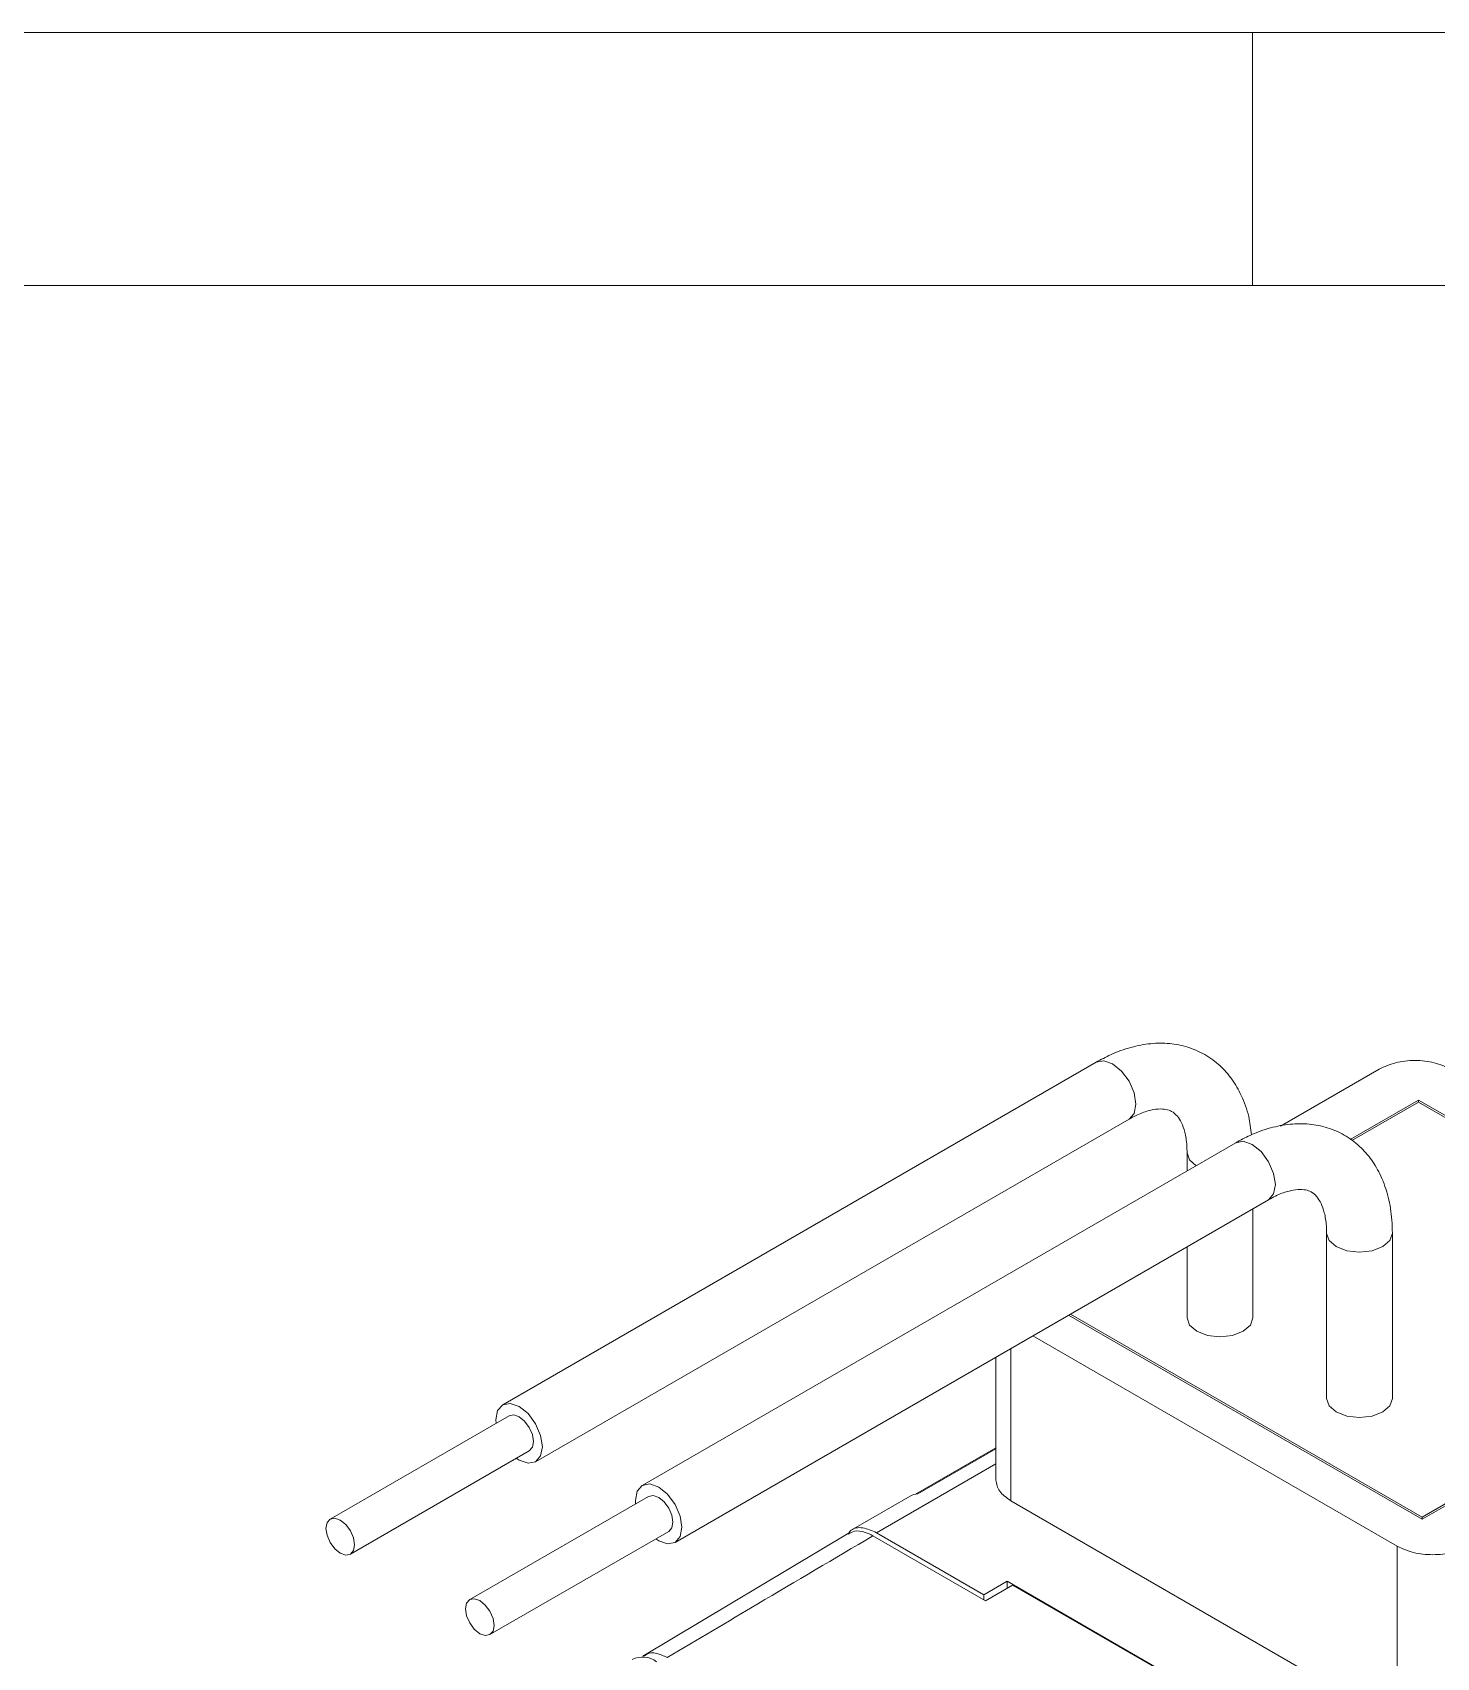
# Model space of a CAD drawing. Header units: millimetres. Extents: x 5 to 415, y 5 to 292.
# Drawn here: x 335.89 to 363.64, y 259.88 to 292 of the extents above; entities that cross this region are included whole.
import ezdxf

# ---------------------------------------------------------------- set-up
doc = ezdxf.new("R2010")
doc.units = ezdxf.units.MM

msp = doc.modelspace()

# ---------------------------------------------------------------- linework, layer by layer
at = {"color": 7, "linetype": 'Continuous', "lineweight": 18}
for p, q in [((415, 292), (5, 292)), ((360, 287), (360, 292)), ((410.25, 287), (10, 287)), ((356.911, 271.648), (345.18, 264.876)), ((360.553, 270.386), (362.504, 271.513)), ((361.931, 270.121), (363.282, 270.901)), ((363.282, 270.86), (361.962, 270.098)), ((363.282, 270.901), (370.494, 266.737)), ((363.282, 270.86), (363.282, 270.901)), ((370.424, 266.737), (363.282, 270.86)), ((345.83, 263.75), (357.561, 270.522)), ((359.669, 270.056), (347.938, 263.284)), ((358.707, 269.86), (358.707, 269.501)), ((348.588, 262.158), (360.319, 268.93)), ((360.007, 266.594), (360.007, 268.751)), ((361.465, 268.268), (361.465, 265.002)), ((362.765, 265.002), (362.765, 268.268)), ((358.707, 268), (358.707, 266.594)), ((363.353, 262.614), (356.365, 266.648)), ((356.4, 266.668), (363.353, 262.655)), ((363.353, 262.655), (370.424, 266.737)), ((370.494, 266.737), (363.353, 262.614)), ((362.858, 262.083), (355.658, 266.24)), ((354.928, 265.818), (354.928, 263.389)), ((345.305, 264.659), (341.77, 262.618)), ((354.928, 264.028), (353.338, 263.11)), ((342.169, 261.926), (345.705, 263.967)), ((348.063, 263.067), (344.527, 261.026)), ((353.236, 263.071), (352.068, 262.397)), ((362.858, 258.572), (355.221, 262.981)), ((363.353, 262.614), (363.353, 262.655)), ((344.927, 260.334), (348.463, 262.375)), ((352.029, 262.346), (347.947, 259.907)), ((354.726, 261.001), (352.498, 262.287)), ((352.569, 262.348), (354.69, 261.124)), ((362.858, 258.572), (362.858, 262.083)), ((354.69, 261.124), (355.15, 261.389)), ((354.69, 261.021), (354.69, 261.124)), ((355.256, 261.315), (354.726, 261.001)), ((355.15, 261.389), (359.888, 258.654)), ((355.15, 261.389), (355.15, 261.252)), ((359.852, 258.661), (355.256, 261.315))]:
    msp.add_line(p, q, dxfattribs=at)
at = {"color": 8, "linetype": 'Continuous', "lineweight": 18}
for p, q in [((355.221, 265.987), (355.221, 262.981)), ((353.385, 263.117), (354.928, 264.007)), ((352.569, 262.348), (354.928, 263.71))]:
    msp.add_line(p, q, dxfattribs=at)
at = {"color": 8, "linetype": 'Continuous', "lineweight": 18, "flags": 128}
for points in [[(357.696, 270.82), (357.661, 271.043), (357.561, 271.273), (357.412, 271.474), (357.236, 271.616), (357.06, 271.677), (356.911, 271.648)], [(357.561, 270.522), (357.561, 270.522), (357.661, 270.637), (357.696, 270.82)], [(358.707, 269.857), (358.757, 269.717), (358.884, 269.603)], [(360.453, 269.228), (360.418, 269.451), (360.319, 269.681), (360.17, 269.882), (359.994, 270.024), (359.818, 270.085), (359.669, 270.056)], [(360.319, 268.93), (360.319, 268.93), (360.418, 269.045), (360.453, 269.228)], [(361.465, 268.265), (361.515, 268.125), (361.655, 268.003), (361.866, 267.922), (362.115, 267.893), (362.364, 267.922), (362.575, 268.003)], [(362.575, 268.003), (362.716, 268.125), (362.765, 268.268), (362.765, 268.268)]]:
    msp.add_lwpolyline(points, dxfattribs=at)
at = {"color": 7, "linetype": 'Continuous', "lineweight": 18, "flags": 128}
for points in [[(358.707, 266.594), (358.757, 266.45), (358.898, 266.329), (359.109, 266.247), (359.357, 266.219), (359.606, 266.247), (359.817, 266.329)], [(359.817, 266.329), (359.958, 266.45), (360.007, 266.594)], [(361.465, 265.002), (361.515, 264.858), (361.655, 264.737), (361.866, 264.655), (362.115, 264.627), (362.364, 264.655), (362.575, 264.737)], [(362.575, 264.737), (362.716, 264.858), (362.765, 265.002)], [(345.965, 264.048), (345.93, 264.271), (345.83, 264.501), (345.681, 264.702), (345.505, 264.844), (345.329, 264.905), (345.18, 264.876), (345.08, 264.761), (345.045, 264.578), (345.049, 264.512)], [(345.705, 263.967), (345.705, 263.967), (345.766, 264.037), (345.788, 264.15), (345.766, 264.287), (345.705, 264.429), (345.613, 264.552), (345.505, 264.64), (345.397, 264.677), (345.305, 264.659)], [(345.449, 263.819), (345.505, 263.782), (345.681, 263.721), (345.83, 263.75), (345.93, 263.865), (345.965, 264.048)], [(348.722, 262.456), (348.687, 262.679), (348.588, 262.909), (348.439, 263.11), (348.263, 263.252), (348.087, 263.313), (347.938, 263.284), (347.838, 263.169), (347.803, 262.986), (347.807, 262.92)], [(348.463, 262.375), (348.463, 262.375), (348.524, 262.445), (348.546, 262.558), (348.524, 262.695), (348.463, 262.837), (348.371, 262.96), (348.263, 263.048), (348.155, 263.085), (348.063, 263.067)], [(341.969, 261.945), (342.078, 261.908), (342.169, 261.926), (342.231, 261.996), (342.252, 262.109), (342.231, 262.246), (342.169, 262.388), (342.078, 262.511), (341.969, 262.599), (341.861, 262.636), (341.769, 262.618), (341.708, 262.548), (341.687, 262.435), (341.708, 262.298), (341.769, 262.157), (341.861, 262.033), (341.969, 261.945)], [(348.207, 262.227), (348.263, 262.19), (348.439, 262.129), (348.588, 262.158), (348.687, 262.273), (348.722, 262.456)], [(344.727, 260.353), (344.835, 260.316), (344.927, 260.334), (344.989, 260.404), (345.01, 260.517), (344.989, 260.654), (344.927, 260.796), (344.835, 260.919), (344.727, 261.007), (344.619, 261.044), (344.527, 261.026), (344.466, 260.956), (344.444, 260.843), (344.466, 260.706), (344.527, 260.565), (344.619, 260.441), (344.727, 260.353)]]:
    msp.add_lwpolyline(points, dxfattribs=at)
at = {"color": 7, "linetype": 'Continuous', "lineweight": 18}
for centre, radius, start, end in [((353.41, 262.768), 0.35, 94.0391, 119.8257), ((347.945, 259.437), 0.454, 52.6431, 116.9972)]:
    msp.add_arc(centre, radius, start, end, dxfattribs=at)
for points, knots in [([(359.982, 270.213), (359.967, 270.335), (359.932, 270.61), (359.798, 270.978), (359.606, 271.315), (359.362, 271.592), (359.066, 271.81), (358.725, 271.957), (358.363, 272.028), (357.984, 272.026), (357.592, 271.951), (357.232, 271.821), (357.006, 271.699), (356.911, 271.648)], [0, 0, 0, 0, 0.083508, 0.188981, 0.279913, 0.367898, 0.461837, 0.553152, 0.643627, 0.735326, 0.83012, 0.928741, 1, 1, 1, 1]), ([(357.561, 270.522), (357.607, 270.548), (357.741, 270.621), (357.945, 270.696), (358.148, 270.73), (358.301, 270.719), (358.414, 270.677), (358.506, 270.604), (358.598, 270.464), (358.668, 270.27), (358.703, 270.059), (358.706, 269.908), (358.707, 269.86)], [0, 0, 0, 0, 0.055436, 0.160711, 0.265897, 0.373224, 0.48955, 0.633445, 0.74017, 0.841635, 0.949714, 1, 1, 1, 1]), ([(362.765, 268.268), (362.763, 268.354), (362.758, 268.601), (362.695, 268.986), (362.557, 269.387), (362.363, 269.723), (362.12, 270), (361.824, 270.218), (361.483, 270.365), (361.121, 270.436), (360.742, 270.434), (360.35, 270.359), (359.989, 270.229), (359.764, 270.107), (359.669, 270.056)], [0, 0, 0, 0, 0.052676, 0.150811, 0.248539, 0.332794, 0.414317, 0.501358, 0.585966, 0.669798, 0.754763, 0.842595, 0.933974, 1, 1, 1, 1]), ([(360.319, 268.93), (360.365, 268.956), (360.499, 269.029), (360.703, 269.104), (360.905, 269.138), (361.058, 269.127), (361.172, 269.085), (361.263, 269.012), (361.356, 268.872), (361.426, 268.678), (361.461, 268.467), (361.464, 268.316), (361.465, 268.268)], [0, 0, 0, 0, 0.055436, 0.160711, 0.265897, 0.373224, 0.48955, 0.633445, 0.74017, 0.841635, 0.949714, 1, 1, 1, 1]), ([(352.569, 262.348), (352.478, 262.388), (352.295, 262.467), (352.099, 262.445), (352.035, 262.361), (352.02, 262.341)], [0, 0, 0, 0, 0.4303496, 0.8606992, 1, 1, 1, 1]), ([(352.498, 262.287), (351.739, 261.839), (350.382, 261.038), (349.028, 260.235), (348.433, 259.882)], [0, 0, 0, 0, 0.560005, 1, 1, 1, 1]), ([(352.01, 262.322), (352.049, 262.344), (352.143, 262.398), (352.32, 262.375), (352.448, 262.312), (352.498, 262.287)], [0, 0, 0, 0, 0.2997469, 0.7221271, 1, 1, 1, 1]), ([(348.433, 259.882), (348.361, 259.915), (348.219, 259.979), (348.06, 259.979), (347.998, 259.927), (347.981, 259.914)], [0, 0, 0, 0, 0.422991, 0.845983, 1, 1, 1, 1])]:
    msp.add_open_spline(points, degree=3, knots=knots, dxfattribs=at)
for points in [[(362.504, 271.513), (362.607, 271.56), (362.814, 271.655), (363.211, 271.695), (363.608, 271.655), (363.815, 271.56), (363.918, 271.513)], [(354.928, 263.389), (354.942, 263.313), (354.969, 263.16), (355.137, 263.04), (355.221, 262.981)], [(362.858, 262.083), (362.961, 262.036), (363.167, 261.941), (363.565, 261.901), (363.962, 261.941), (364.168, 262.036), (364.272, 262.083)]]:
    msp.add_open_spline(points, degree=3, dxfattribs=at)

doc.saveas('drawing.dxf')
